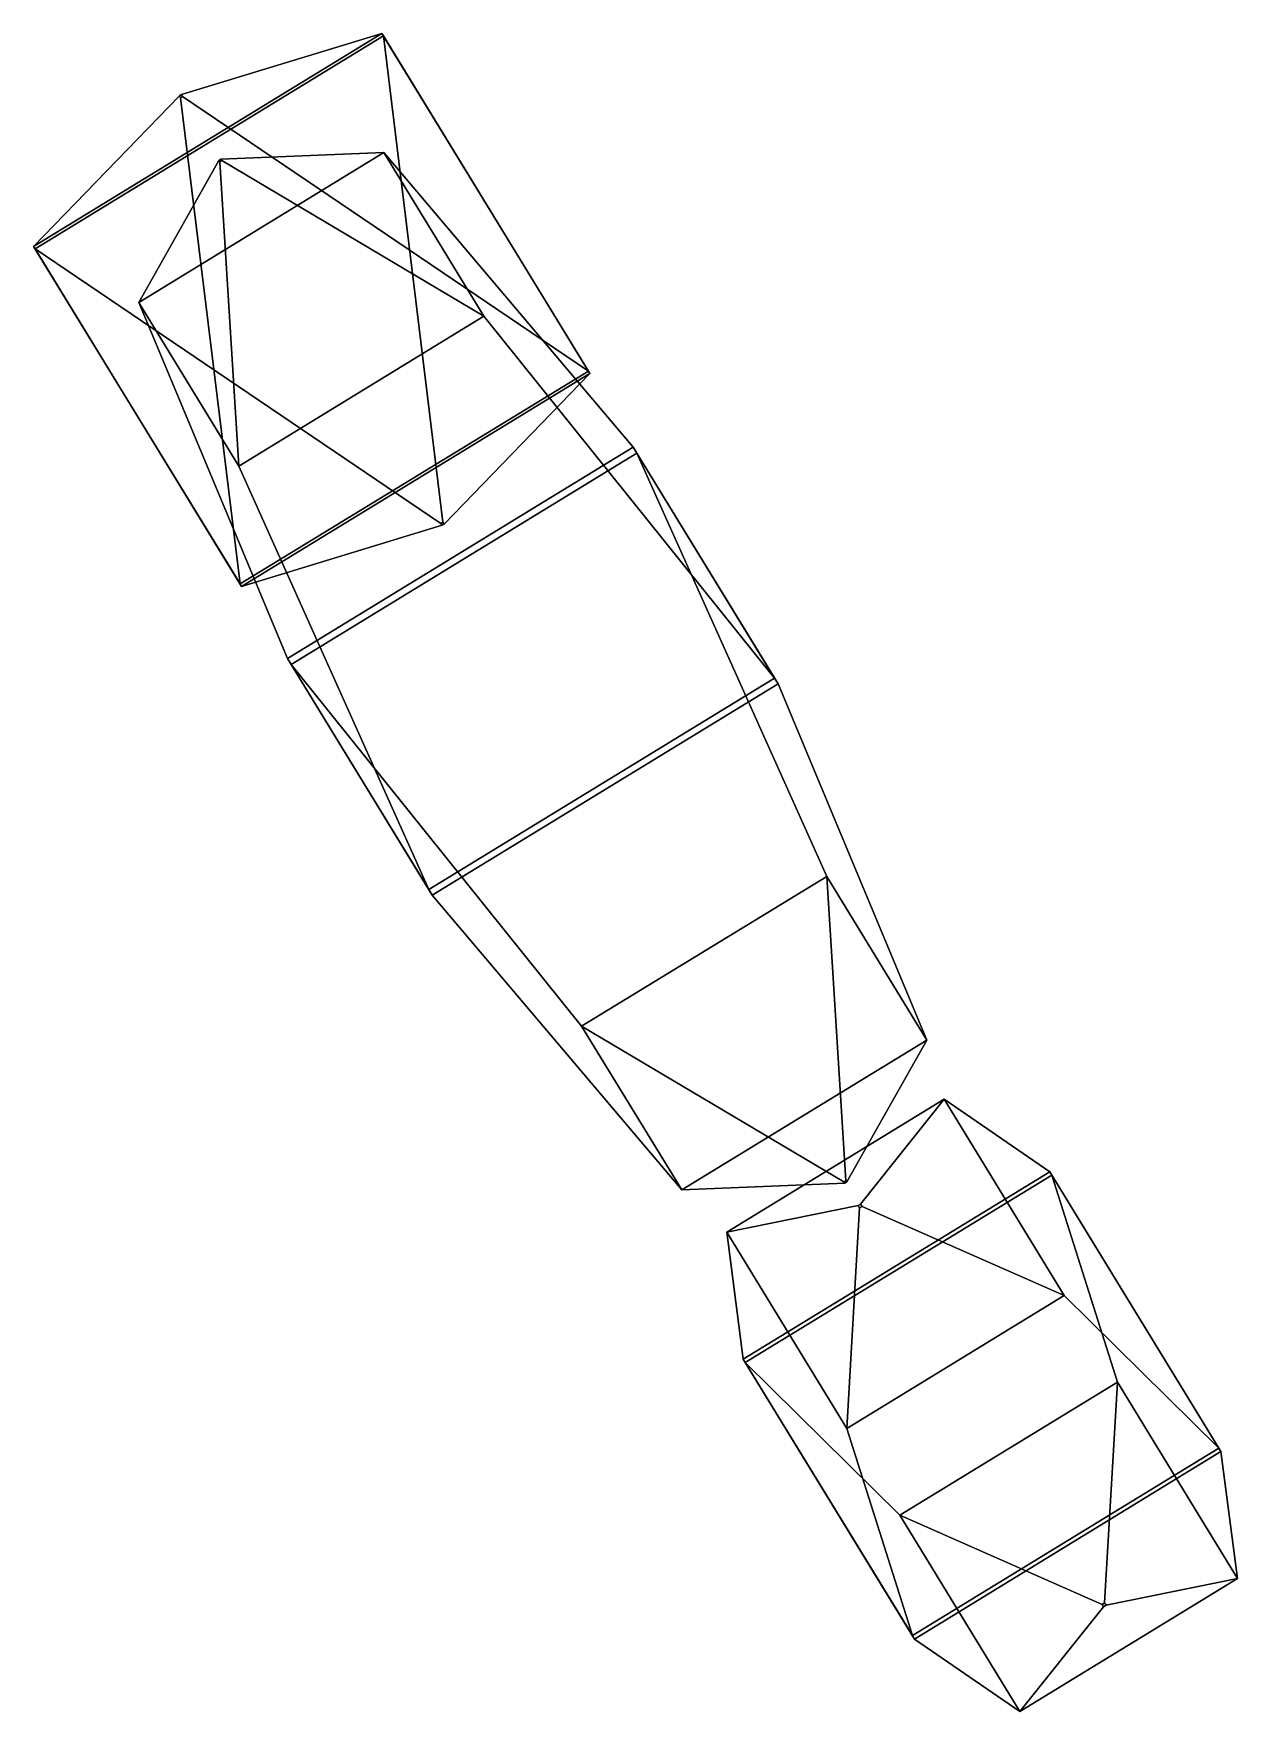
# Model space of a CAD drawing. Extents: x -2.83 to -0.47, y 0.93 to 4.22.
import ezdxf

# ---------------------------------------------------------------- set-up
doc = ezdxf.new("R2010")
doc.units = 0

msp = doc.modelspace()

# ---------------------------------------------------------------- linework, layer by layer
for points in [[(-2.8268, 3.8017, 2.0063), (-2.8296, 3.8064, 2.0281), (-2.1471, 4.2238, 2.0281), (-2.1443, 4.2191, 2.0063)], [(-2.544, 4.1017, 4.0536), (-2.5401, 4.104, 4.0536), (-2.1471, 4.2238, 2.0281), (-2.8296, 3.8064, 2.0281)], [(-2.0276, 3.266, 0.1761), (-2.0314, 3.2636, 0.1761), (-2.8268, 3.8017, 2.0063), (-2.1443, 4.2191, 2.0063)], [(-2.5401, 4.104, 4.0536), (-2.5379, 4.1003, 4.0547), (-1.7425, 3.5622, 2.2245), (-2.1471, 4.2238, 2.0281)], [(-2.1443, 4.2191, 2.0063), (-2.1471, 4.2238, 2.0281), (-1.7425, 3.5622, 2.2245), (-1.7397, 3.5575, 2.2028)], [(-2.0253, 3.2622, 0.1772), (-2.0276, 3.266, 0.1761), (-2.1443, 4.2191, 2.0063), (-1.7397, 3.5575, 2.2028)], [(-2.5417, 4.098, 4.0547), (-2.544, 4.1017, 4.0536), (-2.8296, 3.8064, 2.0281), (-2.425, 3.1448, 2.2245)], [(-2.544, 4.1017, 4.0536), (-2.5417, 4.098, 4.0547), (-2.5379, 4.1003, 4.0547), (-2.5401, 4.104, 4.0536)], [(-2.5379, 4.1003, 4.0547), (-2.5417, 4.098, 4.0547), (-2.425, 3.1448, 2.2245), (-1.7425, 3.5622, 2.2245)], [(-2.4665, 3.9749, 4.0933), (-2.4626, 3.9773, 4.0933), (-2.1434, 3.9906, 3.5786), (-2.6237, 3.6968, 3.5786)], [(-2.6237, 3.6968, 3.5786), (-2.1434, 3.9906, 3.5786), (-1.6546, 3.4129, 2.7517), (-2.3322, 2.9985, 2.7517)], [(-2.4626, 3.9773, 4.0933), (-2.461, 3.9747, 4.0967), (-1.9472, 3.6697, 3.9975), (-2.1434, 3.9906, 3.5786)], [(-2.1434, 3.9906, 3.5786), (-1.9472, 3.6697, 3.9975), (-1.3777, 2.9602, 3.3428), (-1.6546, 3.4129, 2.7517)], [(-2.4649, 3.9724, 4.0967), (-2.4665, 3.9749, 4.0933), (-2.6237, 3.6968, 3.5786), (-2.4275, 3.376, 3.9975)], [(-2.461, 3.9747, 4.0967), (-2.4626, 3.9773, 4.0933), (-2.4665, 3.9749, 4.0933), (-2.4649, 3.9724, 4.0967)], [(-2.461, 3.9747, 4.0967), (-2.4649, 3.9724, 4.0967), (-2.4275, 3.376, 3.9975), (-1.9472, 3.6697, 3.9975)], [(-2.4222, 3.1401, 2.2028), (-2.425, 3.1448, 2.2245), (-2.8296, 3.8064, 2.0281), (-2.8268, 3.8017, 2.0063)], [(-2.0314, 3.2636, 0.1761), (-2.0292, 3.2599, 0.1772), (-2.4222, 3.1401, 2.2028), (-2.8268, 3.8017, 2.0063)], [(-2.4275, 3.376, 3.9975), (-2.6237, 3.6968, 3.5786), (-2.3322, 2.9985, 2.7517), (-2.0553, 2.5458, 3.3428)], [(-1.9472, 3.6697, 3.9975), (-2.4275, 3.376, 3.9975), (-2.0553, 2.5458, 3.3428), (-1.3777, 2.9602, 3.3428)], [(-1.7397, 3.5575, 2.2028), (-1.7425, 3.5622, 2.2245), (-2.425, 3.1448, 2.2245), (-2.4222, 3.1401, 2.2028)], [(-2.0292, 3.2599, 0.1772), (-2.0253, 3.2622, 0.1772), (-1.7397, 3.5575, 2.2028), (-2.4222, 3.1401, 2.2028)], [(-2.3252, 2.9871, 2.7397), (-2.3322, 2.9985, 2.7517), (-1.6546, 3.4129, 2.7517), (-1.6476, 3.4015, 2.7397)], [(-1.2755, 2.5713, 2.0849), (-1.7558, 2.2776, 2.0849), (-2.3252, 2.9871, 2.7397), (-1.6476, 3.4015, 2.7397)], [(-1.6476, 3.4015, 2.7397), (-1.6546, 3.4129, 2.7517), (-1.3777, 2.9602, 3.3428), (-1.3707, 2.9488, 3.3307)], [(-1.0792, 2.2505, 2.5038), (-1.2755, 2.5713, 2.0849), (-1.6476, 3.4015, 2.7397), (-1.3707, 2.9488, 3.3307)], [(-2.0276, 3.266, 0.1761), (-2.0253, 3.2622, 0.1772), (-2.0292, 3.2599, 0.1772), (-2.0314, 3.2636, 0.1761)], [(-2.0484, 2.5344, 3.3307), (-2.0553, 2.5458, 3.3428), (-2.3322, 2.9985, 2.7517), (-2.3252, 2.9871, 2.7397)], [(-1.7558, 2.2776, 2.0849), (-1.5595, 1.9567, 2.5038), (-2.0484, 2.5344, 3.3307), (-2.3252, 2.9871, 2.7397)], [(-1.3707, 2.9488, 3.3307), (-1.3777, 2.9602, 3.3428), (-2.0553, 2.5458, 3.3428), (-2.0484, 2.5344, 3.3307)], [(-1.5595, 1.9567, 2.5038), (-1.0792, 2.2505, 2.5038), (-1.3707, 2.9488, 3.3307), (-2.0484, 2.5344, 3.3307)], [(-1.238, 1.9749, 1.9858), (-1.2419, 1.9726, 1.9858), (-1.7558, 2.2776, 2.0849), (-1.2755, 2.5713, 2.0849)], [(-1.2365, 1.9724, 1.9892), (-1.238, 1.9749, 1.9858), (-1.2755, 2.5713, 2.0849), (-1.0792, 2.2505, 2.5038)], [(-1.2419, 1.9726, 1.9858), (-1.2403, 1.97, 1.9892), (-1.5595, 1.9567, 2.5038), (-1.7558, 2.2776, 2.0849)], [(-1.2403, 1.97, 1.9892), (-1.2365, 1.9724, 1.9892), (-1.0792, 2.2505, 2.5038), (-1.5595, 1.9567, 2.5038)], [(-1.2092, 1.9291, 2.065), (-1.2143, 1.926, 2.065), (-1.4716, 1.8738, 2.4503), (-1.0455, 2.1344, 2.4503)], [(-1.0455, 2.1344, 2.4503), (-1.4716, 1.8738, 2.4503), (-1.4394, 1.6251, 3.1682), (-0.8388, 1.9924, 3.1682)], [(-1.2064, 1.9246, 2.0624), (-1.2092, 1.9291, 2.065), (-1.0455, 2.1344, 2.4503), (-0.8102, 1.7497, 2.2354)], [(-0.8102, 1.7497, 2.2354), (-1.0455, 2.1344, 2.4503), (-0.8388, 1.9924, 3.1682), (-0.5072, 1.4503, 2.8653)], [(-1.4394, 1.6251, 3.1682), (-1.4353, 1.6185, 3.1845), (-0.8348, 1.9858, 3.1845), (-0.8388, 1.9924, 3.1682)], [(-1.1324, 1.3191, 3.8144), (-0.7062, 1.5797, 3.8144), (-0.8348, 1.9858, 3.1845), (-1.4353, 1.6185, 3.1845)], [(-1.2403, 1.97, 1.9892), (-1.2419, 1.9726, 1.9858), (-1.238, 1.9749, 1.9858), (-1.2365, 1.9724, 1.9892)], [(-0.8388, 1.9924, 3.1682), (-0.8348, 1.9858, 3.1845), (-0.5032, 1.4437, 2.8816), (-0.5072, 1.4503, 2.8653)], [(-0.7062, 1.5797, 3.8144), (-0.471, 1.195, 3.5994), (-0.5032, 1.4437, 2.8816), (-0.8348, 1.9858, 3.1845)], [(-1.2143, 1.926, 2.065), (-1.2115, 1.9214, 2.0624), (-1.2364, 1.4891, 2.2354), (-1.4716, 1.8738, 2.4503)], [(-1.2115, 1.9214, 2.0624), (-1.2064, 1.9246, 2.0624), (-0.8102, 1.7497, 2.2354), (-1.2364, 1.4891, 2.2354)], [(-1.2115, 1.9214, 2.0624), (-1.2143, 1.926, 2.065), (-1.2092, 1.9291, 2.065), (-1.2064, 1.9246, 2.0624)], [(-1.4716, 1.8738, 2.4503), (-1.2364, 1.4891, 2.2354), (-1.1078, 1.083, 2.8653), (-1.4394, 1.6251, 3.1682)], [(-1.2364, 1.4891, 2.2354), (-0.8102, 1.7497, 2.2354), (-0.5072, 1.4503, 2.8653), (-1.1078, 1.083, 2.8653)], [(-1.1078, 1.083, 2.8653), (-1.1038, 1.0764, 2.8816), (-1.4353, 1.6185, 3.1845), (-1.4394, 1.6251, 3.1682)], [(-0.8971, 0.9344, 3.5994), (-1.1324, 1.3191, 3.8144), (-1.4353, 1.6185, 3.1845), (-1.1038, 1.0764, 2.8816)], [(-0.7362, 1.1443, 3.9873), (-0.7311, 1.1474, 3.9873), (-0.7062, 1.5797, 3.8144), (-1.1324, 1.3191, 3.8144)], [(-0.7311, 1.1474, 3.9873), (-0.7283, 1.1428, 3.9848), (-0.471, 1.195, 3.5994), (-0.7062, 1.5797, 3.8144)], [(-0.5072, 1.4503, 2.8653), (-0.5032, 1.4437, 2.8816), (-1.1038, 1.0764, 2.8816), (-1.1078, 1.083, 2.8653)], [(-0.471, 1.195, 3.5994), (-0.8971, 0.9344, 3.5994), (-1.1038, 1.0764, 2.8816), (-0.5032, 1.4437, 2.8816)], [(-0.7334, 1.1397, 3.9848), (-0.7362, 1.1443, 3.9873), (-1.1324, 1.3191, 3.8144), (-0.8971, 0.9344, 3.5994)], [(-0.7283, 1.1428, 3.9848), (-0.7334, 1.1397, 3.9848), (-0.8971, 0.9344, 3.5994), (-0.471, 1.195, 3.5994)], [(-0.7283, 1.1428, 3.9848), (-0.7311, 1.1474, 3.9873), (-0.7362, 1.1443, 3.9873), (-0.7334, 1.1397, 3.9848)]]:
    msp.add_3dface(points)

doc.saveas('drawing.dxf')
